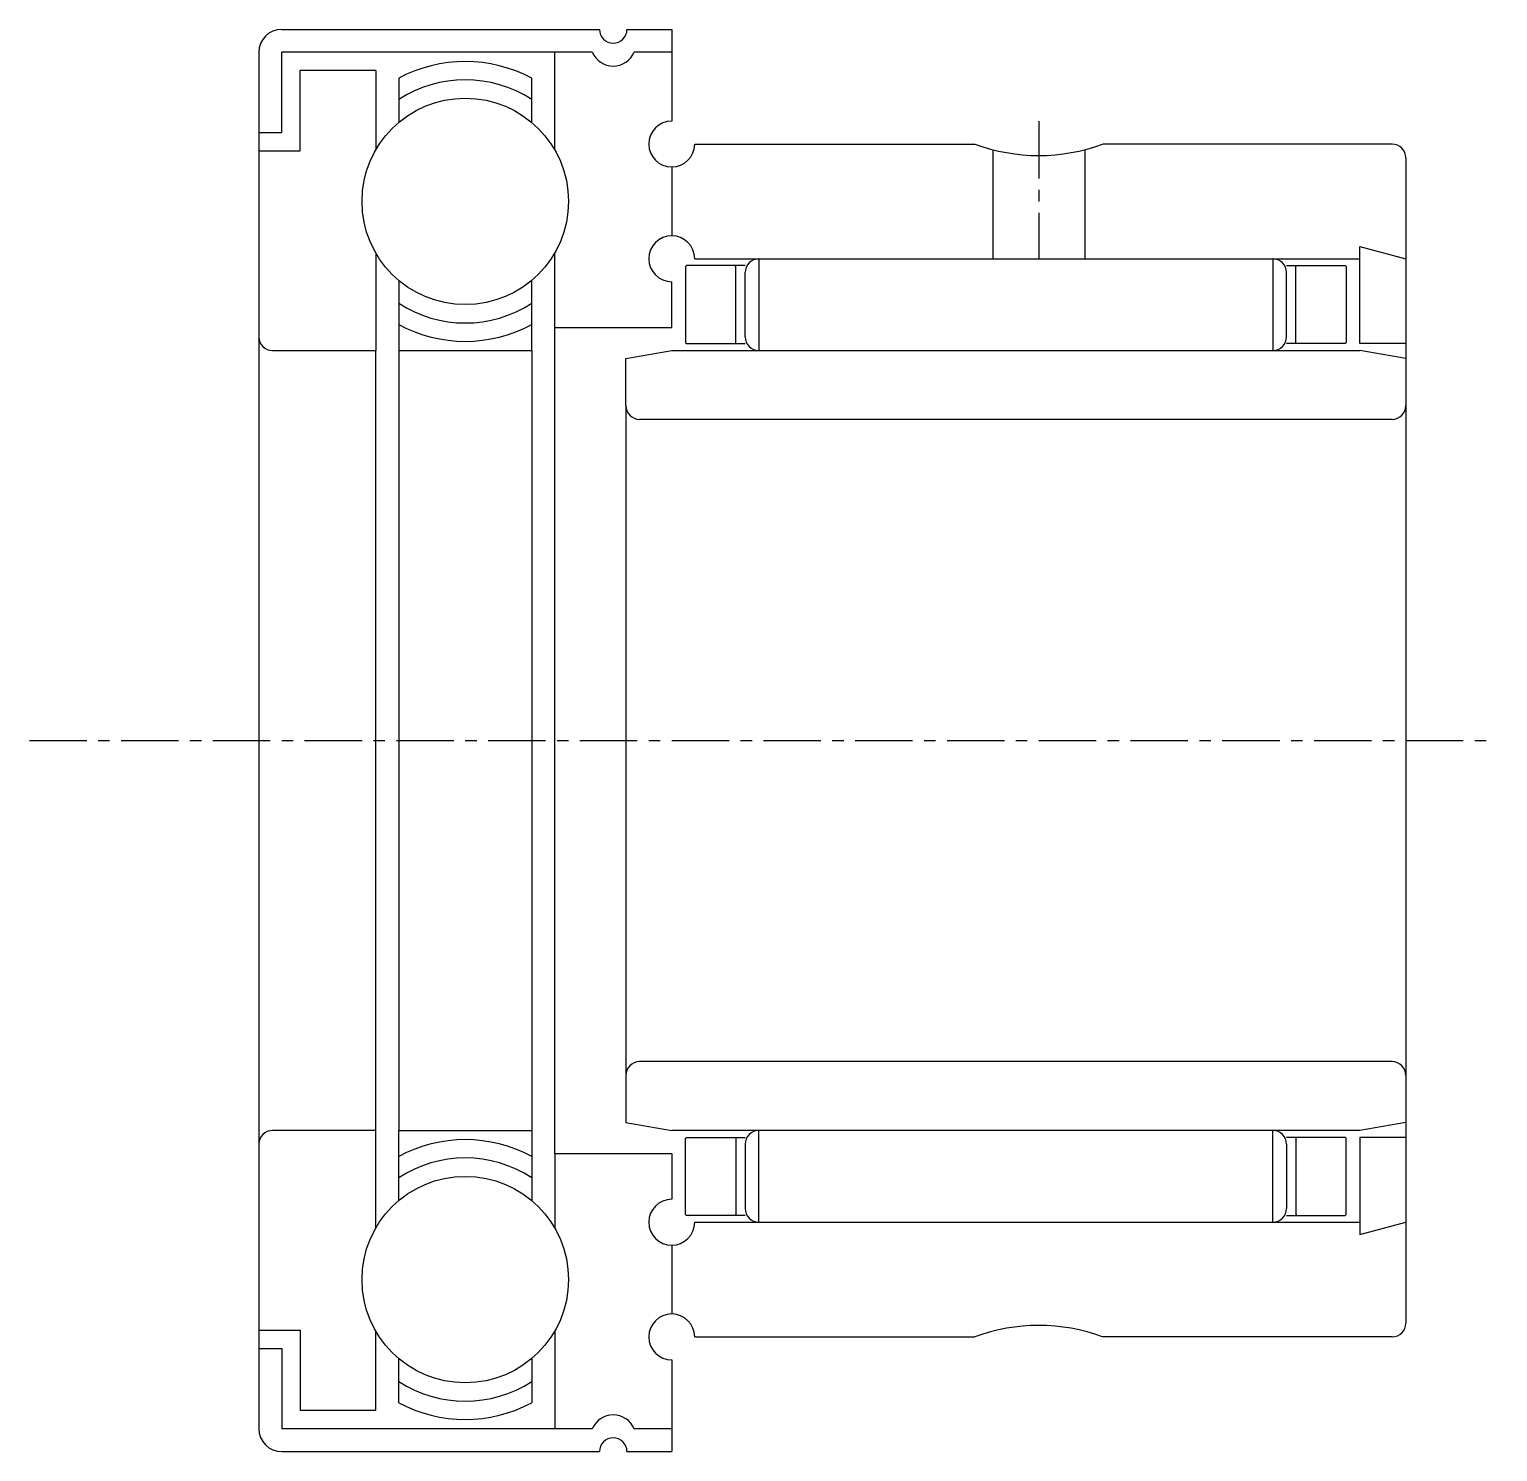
# Model space of a CAD drawing. Extents: x 204 to 265, y 79 to 181.
# Drawn here: x 232.54 to 264.54, y 149.72 to 180.72 of the extents above; entities outside this region: 2.
import ezdxf

# ---------------------------------------------------------------- set-up
doc = ezdxf.new("R2010")
doc.units = 0
doc.linetypes.add('CENTER', pattern=[2, 1.25, -0.25, 0.25, -0.25])
doc.layers.get('0').update_dxf_attribs({"linetype": 'CONTINUOUS'})
doc.layers.add('CENTER', color=1, linetype='CENTER')

msp = doc.modelspace()

# ---------------------------------------------------------------- linework, layer by layer
at = {"color": 7, "linetype": 'CONTINUOUS'}
for p, q in [((238.037, 180.716), (244.961, 180.716)), ((245.561, 180.716), (246.537, 180.716)), ((246.537, 180.716), (246.537, 178.716)), ((237.537, 180.216), (237.537, 150.216)), ((244.803, 180.216), (238.037, 180.216)), ((238.037, 178.466), (238.037, 180.216)), ((243.986, 178.091), (243.986, 180.216)), ((246.537, 180.216), (245.72, 180.216)), ((238.437, 178.066), (238.437, 179.816)), ((240.089, 179.816), (238.437, 179.816)), ((240.089, 179.816), (240.089, 178.091)), ((240.589, 179.65), (240.589, 178.688)), ((243.486, 178.688), (243.486, 179.65)), ((237.537, 178.466), (238.037, 178.466)), ((237.537, 178.066), (238.437, 178.066)), ((247.037, 178.216), (253.145, 178.216)), ((253.537, 178.093), (253.537, 175.716)), ((255.537, 178.093), (255.537, 175.716)), ((262.237, 178.216), (255.929, 178.216)), ((246.537, 177.716), (246.537, 176.216)), ((262.537, 177.916), (262.537, 152.516)), ((240.089, 175.841), (240.089, 173.716)), ((243.986, 156.216), (243.986, 175.841)), ((247.037, 175.716), (261.537, 175.716)), ((248.437, 175.716), (248.437, 173.716)), ((259.637, 175.716), (259.637, 173.716)), ((261.537, 173.866), (261.537, 175.984)), ((261.537, 175.984), (262.537, 175.716)), ((246.857, 175.566), (246.837, 175.546)), ((246.837, 175.546), (246.837, 173.886)), ((248.137, 175.566), (246.857, 175.566)), ((247.937, 175.546), (247.917, 175.566)), ((247.937, 173.866), (247.937, 175.546)), ((248.137, 174.016), (248.137, 175.416)), ((259.937, 175.566), (261.217, 175.566)), ((259.937, 174.016), (259.937, 175.416)), ((260.137, 175.546), (260.157, 175.566)), ((260.137, 173.866), (260.137, 175.546)), ((260.257, 175.566), (260.257, 175.566)), ((260.577, 175.566), (260.577, 175.566)), ((261.217, 175.566), (261.237, 175.546)), ((261.237, 175.546), (261.237, 173.886)), ((240.589, 175.244), (240.589, 156.716)), ((243.486, 173.716), (243.486, 175.244)), ((246.537, 174.216), (246.537, 175.216)), ((243.986, 174.216), (246.537, 174.216)), ((246.837, 173.886), (246.857, 173.866)), ((246.857, 173.866), (248.137, 173.866)), ((261.217, 173.866), (259.937, 173.866)), ((261.237, 173.886), (261.217, 173.866)), ((262.537, 173.866), (261.537, 173.866)), ((237.837, 173.716), (240.089, 173.716)), ((240.089, 154.591), (240.089, 173.716)), ((240.589, 173.716), (243.486, 173.716)), ((243.486, 173.716), (243.486, 155.188)), ((245.537, 173.54), (246.537, 173.716)), ((245.537, 172.516), (245.537, 173.54)), ((246.537, 173.716), (261.537, 173.716)), ((253.166, 173.716), (253.166, 173.716)), ((262.537, 173.54), (261.537, 173.716)), ((245.537, 172.516), (245.537, 157.916)), ((262.237, 172.216), (245.837, 172.216)), ((262.237, 158.216), (245.837, 158.216)), ((245.537, 157.916), (245.537, 156.892)), ((245.537, 156.892), (246.537, 156.716)), ((262.537, 156.892), (261.537, 156.716)), ((240.089, 156.716), (237.837, 156.716)), ((240.589, 156.716), (243.486, 156.716)), ((240.589, 155.188), (240.589, 156.716)), ((261.537, 156.716), (246.537, 156.716)), ((246.837, 156.546), (246.857, 156.566)), ((246.837, 154.886), (246.837, 156.546)), ((246.857, 156.566), (248.137, 156.566)), ((247.937, 156.566), (247.937, 154.886)), ((248.437, 154.716), (248.437, 156.716)), ((259.637, 154.716), (259.637, 156.716)), ((261.217, 156.566), (259.937, 156.566)), ((260.137, 156.566), (260.137, 154.886)), ((261.237, 156.546), (261.217, 156.566)), ((261.237, 154.886), (261.237, 156.546)), ((261.537, 156.566), (261.537, 154.448)), ((262.537, 156.566), (261.537, 156.566)), ((243.986, 156.216), (243.986, 154.591)), ((243.986, 156.216), (246.537, 156.216)), ((246.537, 156.216), (246.537, 155.216)), ((248.137, 156.416), (248.137, 155.016)), ((259.937, 156.416), (259.937, 155.016)), ((246.857, 154.866), (246.837, 154.886)), ((247.937, 154.886), (247.917, 154.866)), ((260.137, 154.886), (260.157, 154.866)), ((261.217, 154.866), (261.237, 154.886)), ((248.137, 154.866), (246.857, 154.866)), ((247.037, 154.716), (261.537, 154.716)), ((259.937, 154.866), (261.217, 154.866)), ((261.537, 154.448), (262.537, 154.716)), ((246.537, 154.216), (246.537, 152.716)), ((237.537, 152.366), (238.437, 152.366)), ((238.437, 152.366), (238.437, 150.616)), ((240.089, 150.616), (240.089, 152.341)), ((243.986, 152.341), (243.986, 150.216)), ((247.037, 152.216), (253.145, 152.216)), ((262.237, 152.216), (255.929, 152.216)), ((237.537, 151.966), (238.037, 151.966)), ((238.037, 151.966), (238.037, 150.216)), ((240.589, 150.782), (240.589, 151.744)), ((243.486, 151.744), (243.486, 150.782)), ((246.537, 151.716), (246.537, 149.716)), ((240.089, 150.616), (238.437, 150.616)), ((244.803, 150.216), (238.037, 150.216)), ((246.537, 150.216), (245.72, 150.216)), ((238.037, 149.716), (244.961, 149.716)), ((245.561, 149.716), (246.537, 149.716))]:
    msp.add_line(p, q, dxfattribs=at)
for centre in [(242.037, 176.966), (242.037, 153.466)]:
    msp.add_circle(centre, 2.25, dxfattribs=at)
for centre, radius, start, end in [((238.037, 180.216), 0.5, 90, 180), ((245.261, 180.716), 0.3, 180, 360), ((245.261, 180.416), 0.5, 203.5782, 336.4218), ((242.037, 176.966), 3.05, 61.6448, 118.3552), ((242.037, 176.966), 2.65, 56.8642, 123.1358), ((246.537, 178.216), 0.5, 90, 0), ((254.537, 181.966), 4, 249.6359, 290.3641), ((262.237, 177.916), 0.3, 0, 90), ((246.537, 175.716), 0.5, 0, 270), ((248.437, 175.416), 0.3, 90.0002, 179.9998), ((259.637, 175.416), 0.3, 0.0002, 89.9998), ((242.037, 176.966), 2.65, 236.8642, 303.1358), ((242.037, 176.966), 3.05, 241.6448, 298.3552), ((237.837, 174.016), 0.3, 180, 270), ((248.437, 174.016), 0.3, 180, 270), ((259.637, 174.016), 0.3, 270, 0), ((245.837, 172.516), 0.3, 180, 270), ((262.237, 172.516), 0.3, 270, 0), ((245.837, 157.916), 0.3, 90, 180), ((262.237, 157.916), 0.3, 0, 90), ((237.837, 156.416), 0.3, 90, 180), ((242.037, 153.466), 3.05, 61.6448, 118.3552), ((248.437, 156.416), 0.3, 90, 180), ((259.637, 156.416), 0.3, 0, 90), ((242.037, 153.466), 2.65, 56.8642, 123.1358), ((246.537, 154.716), 0.5, 90, 0), ((248.437, 155.016), 0.3, 180.0002, 269.9998), ((259.637, 155.016), 0.3, 270.0002, 359.9998), ((246.537, 152.216), 0.5, 0, 270), ((254.537, 148.466), 4, 69.6359, 110.3641), ((262.237, 152.516), 0.3, 270, 0), ((242.037, 153.466), 2.65, 236.8642, 303.1358), ((242.037, 153.466), 3.05, 241.6448, 298.3552), ((245.261, 150.016), 0.5, 23.5782, 156.4218), ((238.037, 150.216), 0.5, 180, 270), ((245.261, 149.716), 0.3, 0, 180)]:
    msp.add_arc(centre, radius, start, end, dxfattribs=at)
at = {"layer": 'CENTER', "color": 1, "linetype": 'CENTER'}
for p, q in [((254.537, 178.716), (254.537, 175.716)), ((232.537, 165.216), (264.537, 165.216))]:
    msp.add_line(p, q, dxfattribs=at)

# ---------------------------------------------------------------- texts
at = {"color": 7, "linetype": 'CONTINUOUS'}
for p in [(203.148, 93.974), (203.148, 78.974)]:
    msp.add_text('NKXZ14', height=4, dxfattribs=at).set_placement(p)

doc.saveas('drawing.dxf')
